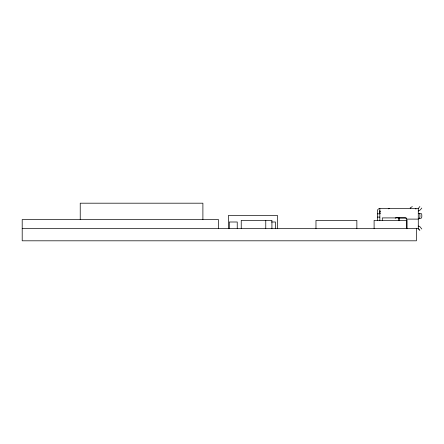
<?xml version="1.0" encoding="UTF-8"?>
<svg xmlns="http://www.w3.org/2000/svg" width="444" height="444" viewBox="0 0 444 444"><rect width="100%" height="100%" fill="white"/><g stroke="black" fill="none" stroke-linecap="round" stroke-linejoin="round"><path stroke-width="0.67" d="M379.848 211.105L379.848 212.709A2.586 1.482 0 0 0 380.369 213.525M419.164 229.648L418.281 228.543L418.281 208.508L419.88 206.504M421.8 208.036L420.779 209.313A4.845 4.845 0 0 1 418.281 210.961L418.326 210.961M412.315 206.627L410.189 207.853L410.567 208.508M377.394 220.429L377.394 210.961A2.475 2.475 0 0 1 379.848 208.508L418.281 208.508M418.281 213.414L420.757 213.414A1.637 1.043 -90 0 1 421.8 215.051L421.8 216.683A1.637 1.043 -90 0 1 420.757 218.32L418.281 218.32M377.394 213.825L379.848 213.825M377.394 217.094L379.848 217.094M398.523 218.154L406.698 218.154M406.743 219.108L418.281 219.108M271.473 222L275.441 222L275.441 228.543M22.2 228.543L418.281 228.543M421.8 229.015L420.174 226.984A2.37 2.37 0 0 0 418.281 226.09M418.864 229.265L419.88 230.547M416.405 228.543L416.405 240.809L22.2 240.809L22.2 219.547L218.465 219.547L218.465 228.543M406.915 228.505L406.915 219.958L406.587 218.731A2.453 2.453 0 0 0 404.462 217.505L396.942 217.505A2.453 2.453 0 0 0 395.204 218.22M406.815 228.543L406.815 220.363L374.103 220.363L374.103 228.543M399.622 220.363L399.622 217.91L382.284 217.91L382.284 220.363M398.64 217.91L398.64 220.363M379.848 208.508L379.848 220.513M356.859 228.543L356.859 220.363L315.973 220.363L315.973 228.543M277.478 228.543L277.478 215.457L228.41 215.457L228.41 228.543M271.922 228.543L271.922 220.363L241.236 220.363L241.236 228.543M265.767 220.363L265.767 228.543M237.235 228.543L237.235 222L229.298 222L229.298 228.543M202.897 219.547L202.897 203.191L80.231 203.191L80.231 219.547M418.87 213.414A1.637 1.043 -90 0 1 419.913 215.051L419.913 216.683A1.637 1.043 -90 0 1 418.87 218.32M388.256 208.847A1.637 1.637 0 0 1 389.255 208.508M380.369 211.516A2.586 1.482 0 0 1 379.848 210.7M415.911 209.141A2.453 2.453 0 0 1 415.828 208.508"/></g></svg>
